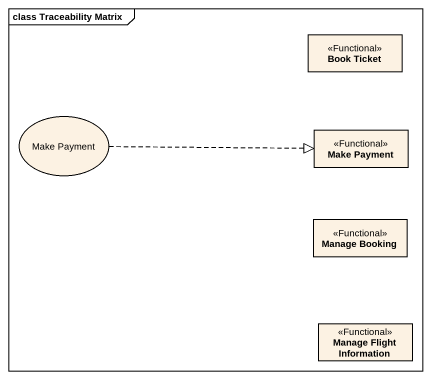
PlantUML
@startuml
mainframe class Traceability Matrix
allowmixing
hide circle
hide empty members
class "Book Ticket" as Book_Ticket <<Functional>>
usecase "Make Payment" as Make_Payment
class "Make Payment" as Make_Payment_2 <<Functional>>
class "Manage Booking" as Manage_Booking <<Functional>>
class "Manage Flight Information" as Manage_Flight_Information <<Functional>>
Make_Payment .right.|> Make_Payment_2
@enduml
